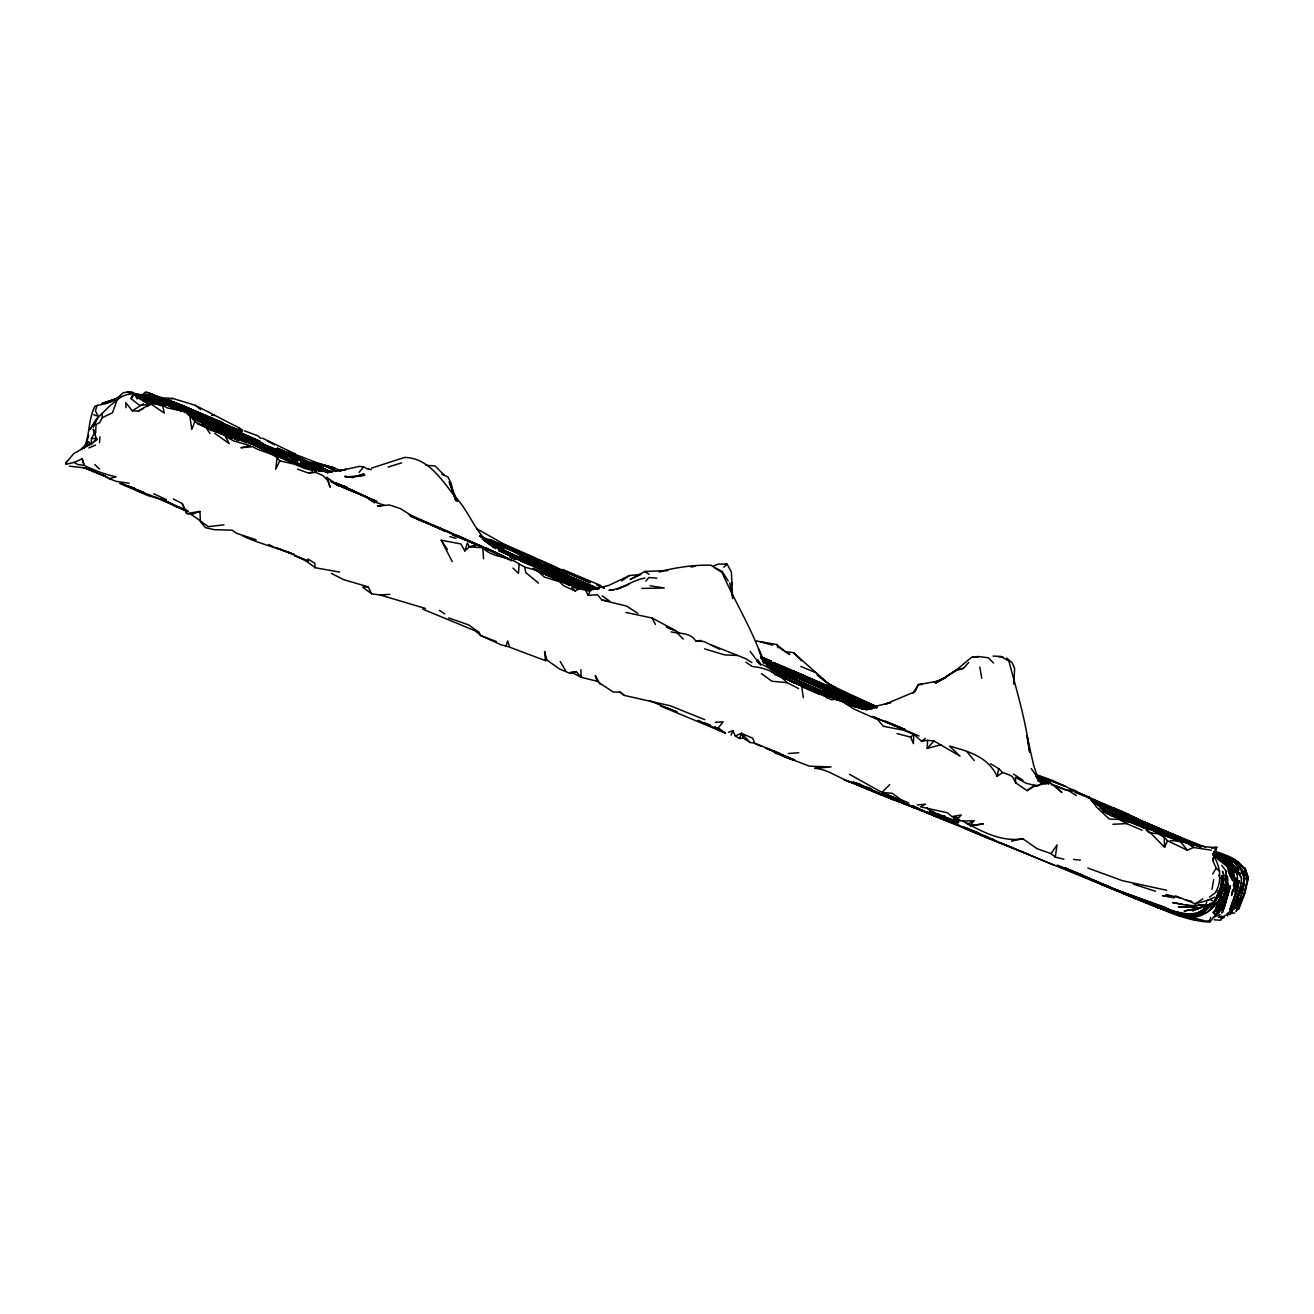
<?xml version="1.0" encoding="UTF-8"?>
<svg xmlns="http://www.w3.org/2000/svg" width="1314" height="1314" viewBox="0 0 1314 1314"><rect width="100%" height="100%" fill="white"/><g stroke="black" fill="none" stroke-linecap="round" stroke-linejoin="round"><path stroke-width="1.5" d="M1213.561 855.808C1220.542 866.747 1222.381 881.661 1215.154 892.912L1209.471 897.051M1237.542 877.44L1237.164 889.742L1230.085 911.423L1239.316 880.807L1237.164 889.742L1238.461 880.594L1237.361 888.593L1230.003 909.288L1237.361 888.593L1237.262 874.5C1233.731 863.659 1222.776 858.124 1212.789 854.429M1243.389 870.985C1246.674 883.698 1240.695 896.476 1236.129 908.056M1226.291 883.829L1226.077 889.726L1227.276 880.199L1226.553 875.962L1227.44 876.06C1228.886 888.067 1226.323 902.652 1217.306 911.243M941.021 744.742L927.175 748.405L927.585 740.324L934.04 740.997L960.008 756.125L949.546 746.138C968.287 751.197 988.358 756.88 997.063 776.41L1002.566 772.55L1008.659 774.685L1012.24 776.443L1015.771 782.914L1027.039 790.617L1035.104 785.772L1050.231 782.635L1061.942 792.473L1054.666 785.411L1051.134 784.622M452.23 561.62L441.241 540.235L460.886 543.93L464.778 550.911L469.394 546.887L482.747 547.757C492.602 558.138 507.861 555.74 519.129 563.969L518.472 573.413L512.969 568.108M1244.342 875.157L1243.586 885.899L1244.703 878.212L1242.338 871.905M1226.225 881.168L1226.258 885.176L1226.143 871.133L1221.79 865.384M99.519 442.687L99.963 436.741M95.577 431.6L96.168 424.373L99.536 422.763L102.344 417.655L101.999 413.582L110.294 405.435L121.019 396.91L126.095 394.841L133.256 393.609L136.065 395.432M1013.718 683.986L1014.654 668.563L1012.322 662.995L1006.639 658.002M1241.04 883.304L1241.533 877.44M1241.106 873.613L1241.5 869.375L1234.536 862.345L1219.835 856.219L1236.392 863.199L1231.234 860.604M1226.258 885.176L1226.98 877.966L1224.336 890.219L1226.98 877.966M277.09 457.551L275.759 469.229L279.751 460.803L277.09 457.551C269.469 452.213 260.369 451.556 252.797 446.711L240.905 447.746L250.448 445.758L233.81 440.978L225.318 436.363L229.277 443.623L214.724 433.275M1063.913 859.225L1055.208 857.089L1057.113 844.869L1051.052 853.607L1037.157 848.729L1022.67 838.677C1001.859 842.504 980.704 831.204 963.228 821.069L956.116 820.462L961.273 814.992L951.862 816.585L947.558 812.808L920.49 806.845L925.549 804.152L917.32 804.956M1224.878 887.706L1226.126 876.964L1226.603 881.3L1223.088 891.385L1225.666 884.7M93.294 429.432L95.068 434.606L94.214 433.538L91.438 438.564L91.307 444.658L96.365 438.712L93.294 429.432L95.906 432.372M1215.072 915.743C1221.429 904.016 1227.769 890.547 1226.685 877.095M1219.688 871.231L1216.206 868.324L1212.822 860.571L1213.315 857.401M1223.63 876.454L1221.051 892.37L1214.218 902.045L1206.564 909.518L1200.405 913.936L1188.989 915.989L1177.393 914.084L1115.028 890.12L865.515 787.71L897.495 801.113M1218.538 909.649L1225.978 888.806L1226.882 876.684M1166.504 907.859L1101.346 884.437L1178.724 912.836L1190.5 914.823L1197.399 913.706L1207.303 907.268L1198.352 912.458L1207.96 908.073L1214.514 901.42L1221.774 884.651C1219.031 893.438 1215.434 906.676 1204.922 908.795L1210.457 906.693M1212.001 889.233L1213.693 879.624M1227.966 884.076L1225.65 897.019L1221.79 905.56M1232.598 889.759L1231.464 895.475C1236.277 885.275 1236.425 870.788 1225.995 863.856L1233.879 872.102L1231.957 869.884L1234.93 878.54L1233.764 874.106L1234.503 880.249L1233.37 885.948M1243.504 883.566L1244.703 878.212L1240.876 892.879L1243.717 882.548L1243.652 875.682M997.063 776.41L998.722 768.674L990.657 763.763M1247.429 879.624L1243.668 895.836L1248.086 877.834L1245.048 868.275L1248.3 877.949L1244.916 893.372L1238.708 909.436M1212.822 860.571L1216.813 847.333C1201.144 847.99 1186.099 841.403 1170.446 840.533M85.952 445.167L88.613 435.361M86.56 444.904L87.512 441.389M1220.427 891.106L1216.37 899.121L1200.405 913.936L1206.531 910.027L1200.339 913.361M1221.445 887.525L1223.958 878.573L1221.051 892.37L1214.218 902.045C1221.642 894.177 1224.927 882.942 1223.153 872.315L1222.381 871.198M1224.155 907.728L1230.512 885.948L1222.628 912.507M1224.369 904.64L1230.003 885.882L1222.989 906.841M475.471 630.868L480.628 635.516L501.012 644.78L506.087 646.061L507.713 641.002L509.783 647.244L545.474 660.663L546.87 660.121L559.715 669.056L570.177 673.441L576.304 671.635L581.084 677.301L596.967 681.194L613.211 692.002L620.799 692.182L624.199 695.385L670.239 705.749L704.78 719.678M105.958 403.677L97.121 405.468L95.364 410.855L98.304 416.242L93.557 414.698M1216.025 914.396L1222.004 908.91L1227.867 890.974L1222.48 904.755M464.778 550.911L467.423 542.961L469.394 546.887L475.75 545.507L469.394 546.887M1237.295 897.577L1231.678 912.557M1223.252 909.502L1226.061 901.24L1221.708 912.984M1210.67 917.369L1209.57 920.588L1206.301 921.18L1183.503 915.283L1193.983 918.338L1187.002 917.353L1190.566 917.517M1231.53 911.867L1241.599 882.548M1228.048 914.018L1227.391 915.891L1227.013 913.706L1229.001 912.31M1241.172 886.49L1235.045 904.032L1230.216 913.181M1231.859 909.978L1231.185 911.883L1230.791 909.929M116.995 400.261L112.462 412.777L102.344 417.655M728.514 732.276L732.884 730.715L735.249 735.906L739.585 738.484L741.507 733.294L752.741 738.222L754.614 743.133L779.613 753.267M1218.866 908.089L1225.978 888.806M1215.45 916.022L1222.463 897.15L1220.46 900.714M1219.523 899.384L1224.402 886.769L1213.824 913.69L1219.523 899.384L1218.357 902.242M189.659 414.945L194.85 421.548L191.778 429.448L189.659 414.945L185.537 411.643L171.181 403.628L150.453 396.795M1234.437 908.04L1238.806 899.022L1233.205 909.682C1240.777 901.601 1244.309 889.036 1243.619 878.13M731.077 735.15L732.884 730.715M1221.774 884.651L1214.3 902.603L1207.96 908.073M1237.574 908.27L1242.765 896.082L1236.08 911.374L1239.825 905.018M1103.694 811.789L1146.465 828.838L1164.582 847.3L1167.522 840.779L1164.22 837.166L1157.913 833.766L1149.109 832.6L1146.35 830.382M149.796 404.269L139.727 405.5L131.006 398.602L133.256 393.609M637.799 613.326L626.548 606.066L601.943 600.071L597.574 594.766L588.196 595.324L590.019 591.366L579.195 588.688L535.192 570.112L579.474 588.491L560.651 580.936M1215.828 897.971L1214.103 901.7L1209.685 904.804L1192.439 910.799L1196.906 908.91M1220.115 878.097L1218.636 875.075M1216.698 897.528L1219.95 891.188M1220.098 907.58L1223.219 901.453L1220.788 907.744L1214.317 917.681M1220.575 908.335L1217.7 913.69L1220.657 908.779M1075.049 790.519L1065.49 789.928L1054.666 785.411L1069.727 791.34L1075.049 790.519L1078.498 792.851M1217.799 906.89L1222.25 898.94L1217.388 907.481M1213.298 917.402L1210.013 922.1C1179.118 920.818 1151.573 902.997 1122.829 892.912L1180.399 916.219M84.244 447.351C90.124 434.425 88.169 419.002 95.019 406.157L97.121 405.468M1215.696 908.467L1218.062 904.426L1215.532 910.306L1212.806 912.425M1216.55 891.68L1217.29 890.498M913 693.069L918.404 684.578L937.358 681.26M1212.641 873.958L1216.206 868.324M570.177 673.441L571.13 671.996L581.084 677.301L580.936 669.68M1221.889 918.7L1220.805 920.26L1214.12 919.784M973.871 820.724L970.422 825.619L963.228 821.069L973.871 820.724L967.334 824.404M84.145 448.123L88.613 441.898L90.715 444.05L97.252 439.582M1217.766 913.476L1219.835 910.618M660.499 706.045L725.427 733.031L697.948 720.433L717.214 729.336L723.078 721.797L715.21 722.372M97.45 417.967L93.228 427.083L97.039 418.608L89.795 429.727L95.873 420.02L101.802 413.565M158.189 403.989L158.945 403.053L167.223 407.915L185.537 411.643L233.531 432.684L208.959 421.876M131.006 398.602L134.701 394.101L137.149 399.013M142.602 395.235L145.213 392.081L147.546 392.229M645.864 581.1L648.82 577.536L656.754 578.111M359.05 472.367L363.65 466.946L367.904 469.114M1214.678 849.846L1216.813 847.333L1211.557 848.203M102.393 474.732L109.21 478.641L116.059 476.785C104.775 474.42 94.641 470.511 84.195 465.386L82.174 458.816L74.142 462.38L65.733 464.368L65.7 463.021L73.863 453.511L90.715 444.05L81.107 449.158L88.613 441.898M1205.529 905.757L1206.876 904.705L1198.45 905.198L1205.529 905.757L1206.663 902.11M933.926 682.36L945.62 677.663L935.519 683.149L955.442 670.781L963.376 668.35L968.697 662.502M927.175 748.405L934.04 740.997M1222.841 873.334L1223.153 872.315M1207.385 912.064L1217.75 901.371C1210.44 914.101 1192.981 921.64 1179.2 914.938C1145.742 903.605 1113.254 889.562 1080.946 875.239C1116.884 888.28 1151.393 908.335 1188.989 915.989L1177.393 914.084M849.452 774.274L881.842 792.424L889.709 784.622M1217.076 911.325L1219.31 909.107M143.275 396.844L146.215 394.019L140.072 395.514L145.936 396.401M897.051 733.573L910.602 737.105L913.723 734.23L921.475 741.244L927.585 740.324M1218.078 910.536L1221.034 907.793M1231.596 910.602L1237.098 905.494M117.127 398.126L123.286 392.705L128.986 391.95M65.7 463.021L66.817 462.052M1234.322 908.385L1237.345 905.773M723.735 567.188L727.2 564.232L731.405 572.083L732.588 598.527M1206.285 906.923L1210.49 903.342L1204.15 908.582M1214.612 915.102L1222.004 908.91M1038.931 785.263L1041.263 783.341L1050.231 782.635M921.475 741.244L925.352 738.468M1027.039 790.617L1034.644 785.164L1037.781 786.215L1026.135 783.226L1015.262 777.313L1015.771 782.914M126.045 407.718L125.602 402.445L132.303 410.789L138.397 411.134L150.535 403.743L158.945 403.053M132.303 410.789L143.489 403.776M621.588 581.002L629.422 575.532L640.953 574.448L630.129 579.507L644.862 571.459L667.676 570.637M1203.525 909.469L1206.285 907.547L1203.542 909.239M1197.399 913.706L1204.741 908.615M1217.832 911.702L1220.509 909.929L1216.945 911.9M1175.389 895.852L1195.198 903.786L1202.77 898.907M519.129 563.969L524.697 567.073L537.032 570.506L544.242 577.01L559.55 581.774L563.542 585.699L575.187 590.988L579.195 588.688M1192.57 917.862L1205.858 912.606M1222.151 917.156L1225.716 915.185M138.397 411.134L143.423 408.473M146.774 406.683L150.141 404.909M629.422 575.532L608.711 585.453L593.271 589.23M1224.418 916.811L1220.952 918.617L1224.073 917.517M1200.125 907.301L1196.742 909.042L1200.569 907.629M1207.32 900.353L1214.694 897.216M110.59 401.821L119.245 397.731M107.633 402.741L119.722 397.321M107.272 403.086L119.623 397.715L106.352 403.102M617.235 589.362L628.88 584.516M88.892 447.91L95.528 445.118M1167.522 840.779L1187.265 850.158L1193.572 847.497L1211.409 850.207M735.249 735.906L741.507 733.294L750.163 742.509L754.614 743.133M1198.401 908.27L1204.429 905.773M1219.326 917.303L1221.987 916.285L1218.324 917.123M713.732 565.891L718.643 564.018L727.2 564.232L725.098 564.347M120.773 396.943L102.065 403.447M297.506 469.131L308.757 473.188L312.617 471.759M953.685 817.637L956.214 816.733L953.685 817.637L957.972 817.899M173.349 498.975L182.153 503.492L186.752 513.528L191.384 514.464L199.958 511.442L200.401 521.707L205.657 527.719L214.297 529.673L232.315 530.183L236.241 533.205L256.197 539.791M1208.88 900.057L1195.198 903.786M371.583 468.096L404.548 457.436C428.413 457.732 441.603 479.955 454.858 496.429C470.527 512.608 476.144 536.112 495.542 548.611M388.073 467.078L401.657 462.824M102.443 403.25L118.851 398.241M357.063 476.095L364.044 473.96L352.481 477.59L344.679 476.374L353.565 477.163L345.927 477.031L364.898 475.159L357.342 476.489M1213.545 916.778L1220.065 914.856L1219.425 914.33M1011.468 841.157L1022.67 838.677M691.197 567.04L694.892 566.285M644.829 578.078C632.198 580.23 622.031 589.214 608.973 590.298L613.852 590.052M963.376 668.35L956.576 669.614L945.702 677.203L955.442 670.781L971.539 657.263L978.273 656.524L988.309 657.772L993.565 662.979M1189.646 915.283L1186.082 915.907L1171.086 911.308L1174.601 911.325M1193.211 914.643L1196.775 914.002M1231.875 913.378L1234.815 912.885M199.958 511.442L186.752 513.528L182.153 503.492M1192.471 914.281L1178.724 912.836L1183.306 914.232L1200.076 913.099L1194.475 913.476M671.093 631.919C679.798 633.874 690.556 632.28 695.862 641.183L701.101 640.444M139.251 396.056L147.825 394.873L233.514 434.77L207.596 423.124M308.757 473.188L315.754 472.367L322.883 475.586L328.073 480.793L330.159 487.198L326.808 477.393L338.749 485.819M223.955 524.812L208.318 526.635L191.384 514.464M662.601 571.327L659.07 571.721C675.971 567.549 693.464 564.757 710.907 565.184L722.076 572.51C735.38 602.978 753.513 631.246 763.664 663.11L758.621 649.017L764.354 661.435L771.351 668.547L840.27 700.937M169.292 398.881L173.07 398.503L195.326 405.336L240.347 428.528M1182.321 904.163L1172.712 902.619L1189.219 905.773L1206.876 904.705M1228.968 914.445L1230.561 914.281M137.658 395.744L141.452 395.366M1210.982 900.451L1212.477 900.336M739.585 738.484L743.412 738.205L750.163 742.509M788.351 753.513L798.813 752.741M572.855 671.881L576.304 671.635M371.648 593.78L368.216 586.849L362.648 587.194L371.648 593.78L380.14 594.979L389.732 594.339M1177.13 911.505L1183.306 914.232L1188.891 913.854M1112.892 824.289L1126.591 823.599L1142.03 830.202M978.207 657.016L972.951 657.016M960.37 820.264L955.426 820.084L953.192 817.866L955.574 819.065M922.395 684.446L918.404 684.578L914.971 691.69L885.094 704.222L890.711 702.563L864.218 709.133L849.14 705.125L867.207 709.757L864.218 709.133L877.128 707.228L867.224 708.755L855.184 706.817M211.587 415.438L214.74 415.372M153.13 398.717L165.301 400.376L183.549 406.65L156.711 398.651M641.823 588.426L664.211 588.015L650.102 585.732M91.438 438.564L97.022 438.498M147.825 394.873L135.276 394.381M998.804 656.901L1002.878 656.852M557.924 569.438L561.521 569.553M695.862 641.183L703.828 641.462L719.53 649.198M134.389 394.184C164.266 395.629 189.922 414.025 217.073 424.8L181.463 408.342L197.182 415.782L152.03 397.124M993.006 656.08L1000.677 656.392L1008.889 661.073C1016.773 690.983 1026.037 721.222 1029.65 752.199L1026.891 736.07M737.187 655.44L724.77 654.914L704.534 648.886M859.816 783.637C843.555 783.029 831.039 769.298 814.664 768.329L831.039 766.933L809.49 766.193L774.702 752.84M173.07 398.503L162.246 397.846L151.915 394.397M134.357 394.249L143.637 395.678M425.457 465.238L435.065 465.977L444.378 475.225M959.154 819.887L955.426 820.084L953.701 818.129M157.779 399.275L163.724 399.768L182.909 406.108L163.609 399.226L157.549 399.423L167.19 401.066L216.301 422.484L167.19 401.066L156.514 399.21L183.204 407.603L171.477 402.971L156.514 399.21M898.579 799.503L881.842 792.424L892.206 793.295L900.928 799.553L908.91 803.133M798.6 688.552L786.987 682.623L771.959 681.26L761.447 673.589M156.695 399.653L160.587 400.047M1073.538 859.438L1080.322 860.128M148.925 394.414L154.083 394.972L149.402 393.034M1168.622 896.378L1162.676 895.737L1174.256 897.905M69.412 466.174L85.525 468.014L94.92 471.693M755.895 640.871L776.656 644.533L785.394 651.711L793.492 652.647L829.364 684.512L836.18 688.06L825.11 681.457L817.275 674.821L829.364 684.512L875.83 706.439L853.574 696.42M1223.942 875.354L1225.141 875.502M855.151 706.718L870.87 708.558L867.224 708.755L844.984 703.351M363.65 466.946L359.1 466.404L339.127 470.921L346.19 469.328C330.028 472.859 312.716 471.398 297.703 464.351M169.588 402.692L157.401 399.407L165.301 400.376M595.176 589.28L579.737 587.227L558.631 578.39M601.943 600.071L609.647 601.089L602.157 595.915M129.183 483.224L116.19 481.384L109.21 478.641M153.18 397.14C171.658 399.522 188.296 408.72 205.378 415.569M162.279 401.164L156.465 399.341L159.47 399.85M368.216 586.849L343.611 579.638L331.473 573.43M939.28 814.401L938.393 814.253L940.561 815.025M1186.181 904.788L1193.868 906.019M153.492 400.54L158.912 401.46L152.605 399.801M144.54 395.777L138.627 394.758L143.998 395.974M148.975 397.222L158.386 398.848L176.01 405.583L147.759 395.695L165.975 402.051L152.178 396.812L181.628 409.295M134.833 394.414L145.821 396.319L136.787 394.43M133.059 393.329L126.982 392.245L131.367 391.802L149.73 400.885M166.467 400.737L197.281 412.136M145.969 396.319L139.251 395.005L142.881 395.99M156.465 399.341L171.871 402.626L263.671 443.935L241.76 433.801M143.456 395.728L139.793 394.676L158.304 401.246L146.183 396.401M1166.553 890.235L1122.402 880.692L1087.861 868.045M1167.998 909.058L1137.316 898.891M1185.901 899.959L1191.814 901.338M242.449 535.767C266.085 547.232 294.73 550.32 315.032 567.697L339.587 572.083M1169.674 910.372L1156.928 907.35L1123.618 893.668M1185.951 916.745L1191.88 918.174M1165.961 894.44L1180.711 898.086M244.355 430.811L257.79 435.805L260.813 438.433M625.94 612.439L652.171 618.056L675.823 630.687M152.572 398.388L163.199 401.099L204.179 420.102M279.751 460.803L293.958 464.088L305.817 468.802M313.898 462.594L334.446 467.948L340.95 470.921M157.269 401L137.724 395.202L155.068 400.409M162.246 499.451L148.301 495.756L119.738 483.388M320.222 464.088L334.446 467.948L318.744 463.431L288.242 451.688M759.87 641.708L772.665 645.19M1164.861 909.616L1169.591 910.898M142.93 394.479L154.756 397.781L183.681 409.048L156.941 399.801M542.436 571.426L569.865 583.055L546.378 573.298L563.312 579.983L548.267 574.037M942.614 815.403L944.98 816.076M1169.394 910.832L1156.928 907.35L1174.059 913.033L1135.247 898.037M425.539 608.481L380.14 594.979M1183.98 916.269L1197.005 920.03L1185.064 916.794M134.734 393.954L149.55 398.306M591.234 590.544L576.025 586.077L507.138 554.409M147.759 395.695L158.386 398.848L151.274 396.664M159.323 401.099L168.619 403.858L152.342 397.83L183.648 409.771L156.021 399.16L168.685 404.334M156.267 399.719L173.12 405.665M449.864 536.572L456.073 538.428M137.986 396.302L163.609 406.026M147.02 392.623L152.44 394.282M368.528 468.868L371.271 469.722M843.276 697.126C818.54 683.723 791.866 675.182 766.259 664.03M157.45 399.686L163.035 401.427M170.475 403.743L181.644 407.225L167.19 401.066M170.015 403.595L179.706 406.617M211.718 422.451L209.238 421.663L210.339 422.172M422.648 609.121L479.084 632.412L480.628 635.516L496.314 641.528M506.087 646.061L509.783 647.244M844.179 780.155L870.295 788.548L864.546 786.708L878.475 793.147L862.312 785.394M1133.407 884.141L1155.433 891.237M144.556 399.522L154.855 402.872M870.624 708.64L796.793 675.544L782.438 670.846L807.995 680.948L764.863 663.077M1175.274 913.427L1167.85 910.996L1181.5 915.661M1180.859 915.25L1195.707 920.112M160.637 398.241L170.377 401.443M291.971 553.72L294.024 554.393L275.497 547.527L291.971 553.72L288.209 552.192M264.015 449.487C240.791 436.363 214.839 429.908 191.795 416.472L205.838 422.467L189.085 415.24M1171.086 911.308L1180.186 914.363M215.069 428.955L213.164 428.052L292.529 460.557L207.776 425.605M453.034 535.012L457.765 536.621M575.844 584.796L585.075 587.966M154.592 395.613L181.004 405.008L167.436 399.686M132.862 487.79L126.735 485.654L135.375 488.726M448.698 617.941L468.819 624.955L479.084 632.412M1176.49 913.657L1182.107 915.612M151.422 397.961L182.975 410.658M333.263 482.435L346.962 487.248L334.889 482.681L374.063 500.355M523.251 561.242L498.762 550.697M547.839 574.53L559.813 578.751L550.747 575.253M293.843 458.011L260.435 445.265L282.888 455.055M1036.401 774.685L1052.678 780.467L1095.942 800.85M152.178 396.812C185.028 407.537 214.478 426.278 246.901 438.137L258.907 443.984L246.901 438.137M855.135 783.719L915.628 808.34L881.727 794.855L896.789 800.226M1000.332 843.374L969.896 830.12L1054.337 865.269M1036.713 777.757L1042.347 779.793M1119.906 815.813L1125.704 817.883L1114.256 813.218M134.652 488.479L129.199 486.525L134.931 488.627M161.359 399.883L183.96 408.063L194.538 413.204M1036.746 777.773L1046.289 781.255M1215.236 851.226C1225.387 855.2 1238.067 858.124 1243.586 868.505M133.995 393.559L153.952 400.901M216.367 429.432L232.02 435.18L218.962 430.384M959.006 825.192L939.855 818.179L958.612 825.192M143.423 395.908L160.554 402.922M275.382 454.677L286.781 458.865L240.511 437.891L215.365 428.019L208.778 424.668L230.64 434.359L215.365 428.019L195.622 417.589M855.069 783.85L953.225 822.991L892.797 799.158M822.794 695.32L828.461 697.422M1038.109 779.613L1048.671 783.522L1037.6 778.89M144.409 492.684L120.937 483.338L149.796 495.247M929.129 811.313L958.678 822.285L932.119 812.003L926.781 807.896L938.163 814.664M881.727 794.855L909.945 805.285M180.379 404.613L172.906 401.838L222.772 422.697L180.379 404.613L191.056 409.196M844.738 702.579L856.974 707.129M1102.577 809.621L1135.378 823.894L1101.805 808.767L1147.763 829.2M1160.131 907.284L1172.187 911.752M212.08 430.401L223.052 434.54M508.682 548.234L489.416 539.463L527.932 555.083L590.282 582.759L546.755 564.084M563 569.537L601.073 585.666M771.679 668.99L782.093 672.916L769.758 667.282M1074.688 791.159L1089.158 797.204L1106.24 812.495M1037.961 780.023L1048.572 784.015M1096.254 804.332L1114.683 811.247L1093.297 802.723M1165.896 834.094L1143.361 825.455L1183.717 841.683L1119.627 815.321L1142.507 825.57M1218.981 855.2L1232.943 860.473L1240.186 866.895L1243.8 876.602L1241.5 869.375M183.681 409.048L168.389 403.02M317.167 463.973L322.801 466.109M335.136 484.028L377.167 501.587M796.793 675.544L783.587 670.534L872.25 709.034M830.136 694.515L863.594 708.821M1177.722 837.527L1139.287 820.396L1197.547 845.822L1136.298 819.788L1201.456 846.577L1177.558 837.527L1126.427 814.729L1186.969 841.403M1106.684 813.432L1113.796 816.158M160.998 405.73L144.179 399.275L155.085 404.121M452.558 535.012L464.647 539.66M1074.934 792.441L1080.666 794.642M1147.878 824.19L1139.271 819.821L1154.94 827.574L1149.602 825.061L1205.579 847.218M479.922 535.898L525.928 555.526L541.598 564.314L573.397 578.324L525.928 555.526L541.598 564.314L529.181 557.169M1149.602 825.061L1161.034 829.479M560.947 577.322L561.505 577.602M1102.2 811.034L1118.74 817.439M153.705 399.144L175.205 408.178M215.365 428.019L229.392 433.505M823.122 692.577L828.674 694.745M144.425 492.914L133.207 488.529L142.618 492.865M148.17 494.393L157.516 498.039M845.378 780.138L881.891 795.348M960.288 825.915L978.914 833.191M160.735 403.267L142.503 395.908L165.663 404.893L149.385 397.879M327.629 472.12L277.895 449.93L246.424 437.546L261.979 444.329M510.44 549.022L519.966 552.783M588.426 589.066L566.285 579.26L589.148 589.313M865.68 708.624L830.202 693.611L865.105 709.117L854.675 704.78L863.971 708.558M1103.875 811.756L1114.715 816.01L1105.32 812.134M790.075 758.835L782.898 756.01L792.703 759.87M1012.88 847.859L1001.482 843.374L1028.632 854.461M836.887 691.082L761.069 657.936M853.837 702.76L869.112 708.804M865.138 709.182L849.534 702.284L865.745 708.739M1107.801 808.849L1119.922 813.645M299.001 457.945L277.369 448.238L321.848 467.735L311.024 462.282M872.003 707.835L822.252 685.892L854.691 700.888M792.983 678.123L779.859 672.883L863.544 709.117M1156.878 831.45L1179.266 840.385L1144.264 826.358M145.164 396.91L153.771 400.343M230.591 436.248L247.081 442.851L208.959 426.278L238.967 440.486L201.83 423.929L238.967 440.486M833.864 697.176L798.173 682.032M1114.601 813.465L1125.704 817.883L1114.88 813.366M667.266 708.082L677.137 712.024L649.428 700.674M898.661 800.899L907.58 804.464M911.144 805.876L923.627 810.869M527.604 555.773L538.313 560.076M761.989 657.394L771.482 661.205L762.136 657.263M459.473 537.311L488.512 549.695M873.317 707.638L767.195 661.895L791.488 673.064L762.366 659.102M806.977 685.662L834.045 696.535M184.896 509.881L173.974 505.496L187.968 511.228L174.844 505.545M853.213 782.159L862.707 785.953M866.501 787.48L872.2 789.747M143.768 398.027L151.307 401.066M316.625 471.315L307.854 467.768L312.88 470.1M217.664 431.895L208.992 428.019L232.348 438.318M506.005 557.793L424.143 521.773L439.763 528.918M837.478 691.493L870.147 705.125L783.193 668.054L808.603 678.484M1215.696 852.293L1227.44 857.056L1238.921 863.643L1223.318 855.365M933.137 814.713L927.356 812.381L932.792 814.631M940.413 817.637L946.014 819.887M963.589 826.966L971.654 830.218M973.099 830.793L978.799 833.092M175.945 407.291L248.806 438.86M267.481 446.563L276.663 450.291M507.812 553.342L593.337 589.592M580.082 585.748L588.573 589.181M547.971 573.758L579.375 587.44M1215.236 852.113L1227.44 857.056M1194.114 845.543L1172.104 836.657L1193.9 845.526M853.64 782.142L863.134 786.002M866.747 787.464L872.447 789.78M212.195 429.875L225.17 435.164L197.314 423.781M598.593 588.886L562.786 573.413L598.905 588.803M1144.395 827.064L1169.608 837.527M82.815 467.341L108.553 477.803M1113.533 888.724L1126.18 893.881L1115.143 889.282M187.179 511.507L155.939 497.448M705.257 723.012L710.628 725.197M772.55 751.132L794.756 760.165L773.667 751.247M518.636 558.072L561.932 576.501L502.309 550.369L521.444 558.762L494.935 545.836L521.444 558.762M336.499 484.209L363.124 495.427L331.358 481.745M481.532 546.181L409.097 514.513M509.963 557.103L515.597 559.419M568.666 583.4L579.934 587.999M1162.841 830.234L1181.023 837.79L1127.264 814.499L1136.61 818.31M817.653 691.098L830.152 696.88M902.784 729.155L872.578 716.458L919.077 736.021M165.761 403.184L257.741 445.035L203.407 420.069M204.36 425.194L236.241 439.287L217.04 430.384M291.922 461.887L275.48 455.12L311.664 469.903L285.549 459.933L239.197 438.104M304.142 467.341L271.949 453.659M520.213 556.298L546.279 567.911M510.275 557.218L515.679 559.436M873.432 707.918L849.879 698.802L831.121 689.784M847.727 697.734L871.264 707.408M851.915 702.005L786.215 672.998L869.769 708.788M867.01 708.147L822.778 689.686M787.94 676.825L835.638 697.061M1097.272 803.905L1159.572 831.351L1139.78 822.252M912.672 805.761L918.355 808.094M1102.052 883.895L1109.542 886.966M940.134 817.653L945.62 819.903M952.962 822.909L958.464 825.176M187.968 511.228L161.211 498.909L167.978 502.178M275.069 454.447L280.703 456.779M288.209 459.884L293.86 462.2M307 467.636L315.902 471.332M768.263 666.461L791.176 676.02M711.202 644.911L745.843 658.741L751.92 662.634M798.041 681.982L805.203 684.923M823.418 695.106L828.756 697.307M1175.981 840.073L1119.216 816.01L1129.777 820.922M1065.211 868.143L1072.717 871.231M923.036 810.935L911.817 806.09L920.49 809.638M755.911 744.118L761.463 746.418M765.159 747.945L794.756 760.165M276.975 450.357L264.672 445.265L270.191 447.647M595.39 588.557L555.214 571.918L579.063 582.578M867.339 702.579L876.783 706.489M1129.465 814.631L1082.72 794.806M784.392 678.073L802.657 685.645L775.457 673.901M774.488 674.361L785.46 678.895M789.123 680.406L794.609 682.689L771.63 672.078M814.384 691.312L828.74 697.274M202.668 424.849L224.119 433.784L215.036 429.629M531.809 564.215L503.081 552.044M571.557 581.921L585.551 587.736L563.624 578.324M863.298 704.14L872.282 707.868M474.288 543.158L498.269 553.687M1200.914 847.202L1162.266 831.433L1189.137 842.98M1200.29 846.873L1164.45 831.976L1197.547 845.822M867.798 708.903L828.395 692.149M825.75 695.549L783.045 677.121M1109.164 814.762L1123.782 820.856M1057.277 865.039L1091.096 879.165M881.842 792.424L904.689 801.934M966.332 828.149L971.736 830.399M977.123 832.649L980.737 834.16M963.507 827.919L989.343 838.841M441.734 474.272L447.893 476.851L451.244 483.486L453.757 495.132M1035.875 776.278L1049.229 782.191M856.81 702.776L870.985 708.706M553.342 576.78L558.877 579.096M1099.637 805.564L1111.545 810.541L1098.882 805.252M865.729 707.77L845.986 699.491L867.634 708.87M567.319 583.827L575.056 587.079L557.875 579.54M781.255 675.314L786.856 677.663L762.744 664.785M798.271 684.578L803.642 686.828L796.399 683.494M807.223 688.322L812.594 690.573M1111.726 887.985L1094.562 880.807L1102.725 884.404M800.834 666.428L815.633 672.637M569.898 574.07L549.351 565.447L560.635 570.243M228.439 436.724L216.169 431.288L221.655 433.604M1036.68 776.673L1049.574 782.093M1037.846 780.5L1041.575 782.076M845.707 701.298L830.481 694.892L862.625 709.067M1119.742 815.994L1130.286 820.429L1094.595 802M911.752 806.04L929.819 813.645M933.433 815.156L938.837 817.439M722.109 730.37L714.75 727.2L720.088 729.418M85.525 468.014L105.991 476.637M479.429 536.178L484.636 538.379M149.714 397.616L158.304 401.246M334.889 482.681L358.607 493.243L330.307 481.023M194.85 421.548L211.702 430.663M792.014 681.588L794.609 682.689M892.206 724.08L905.56 729.73L885.34 721.041M825.931 697.356L831.499 699.721L838.414 698.933L853.624 708.87L877.604 719.579L883.386 726.281L903.572 730.223L913.723 734.23L913.427 743.642L910.602 737.105M966.546 828.263L972.163 830.645M975.908 832.222L981.525 834.587M985.27 836.18L994.632 840.122L991.167 838.628M337.238 471.299L318.744 463.431L335.694 470.757M328.106 472.728L282.937 453.1M291.938 458.635L297.342 460.918M300.955 462.446L320.78 470.855M306.835 464.959L321.684 471.266L301.415 462.347M821.644 684.66L860.424 701.2M764.502 662.141L805.991 679.765L762.531 660.942M1154.645 829.101L1121.729 814.434M1139.156 822.63L1119.791 814.401L1160.295 831.992L1139.156 822.63L1144.018 824.847M793.015 676.809L796.695 678.369M1038.487 780.664L1045.977 783.85M410.609 516.221L440.798 528.967L425.49 522.019M1142.211 827.032L1146.465 828.838M468.244 541.122L481.252 546.64M1128.283 822.186L1106.881 813.12L1126.328 821.677M792.473 681.785L802.969 686.253M1104.138 884.634L1109.64 886.966M308.412 561.16L294.681 555.74L308.379 561.012M159.24 498.778L173.054 504.642M229.309 428.019L260.09 441.307L215.102 421.383L229.014 427.921L181.463 408.211L243.878 436.248L195.507 414.189M150.617 398.093L177.587 409.853M1166.372 831.499L1144.625 822.219L1181.023 837.79M487.757 542.058L503.525 548.776M571.376 577.946L541.45 565.201L597.279 589.493M802.69 677.268L845.165 696.075L818.852 684.151L829.003 688.503M797.335 681.867L848.171 703.926M796.3 683.411L803.035 686.269M1085.331 876.569L1064.833 867.815L1085.479 876.652M1089.06 878.163L1094.661 880.544M765.569 747.945L789.747 758.227M183.976 406.552L242.17 431.649L179.098 404.318M273.838 449.207L279.307 451.54M1214.103 855.365C1225.321 859.389 1237.016 866.238 1241.319 877.966L1234.158 866.386L1227.982 861.212L1213.249 853.936L1230.2 863.413L1233.846 867.601M501.817 551.371L556.364 574.793L533.566 564.971M1121.959 817.916L1139.796 825.537M770.365 668.695L779.629 672.669L771.137 669.007M862.953 709.166L850.24 703.466M830.859 696.896L812.216 688.881L836.246 699.689M558.68 580.755L569.833 585.535M573.561 587.128L579.129 589.526M1076.429 872.808L1081.98 875.173M1085.676 876.75L1091.228 879.132M982.461 834.899L987.685 837.133M714.652 727.151L719.875 729.385M496.692 543.799L502.244 546.181M505.726 547.675L511.507 550.172M512.805 550.73L522.791 555.034M587.21 589.001L554.689 574.349L581.675 586.668L563.92 578.538L568.863 581.527M854.675 704.78L863.577 708.607M436.215 526.52L450.653 532.745M499.944 554.738L466.946 540.317L473.139 542.813L467.965 540.432M1214.005 852.08C1222.907 856.974 1235.636 858.42 1240.35 868.636M860.571 699.869L826.785 685.284L870.295 704.633L853.427 696.995M290.608 454.036L303.074 459.44L277.369 448.238M482.107 538.937L512.591 551.239L527.013 559.107M822.416 687.616L870.328 708.525M1099.933 808.061L1129.58 820.889M316.263 471.184L283.988 457.108L295.059 462.068M778.988 672.949L786.15 676.053M819.706 694.515L801.721 686.729L803.314 697.701M926.764 812.545L937.982 817.374L927.241 812.495M1157.93 831.696L1178.33 840.566L1137.727 822.876M307.903 464.072L327.58 472.613M139.185 396.779L150.371 401.641M410.083 515.86L424.373 522.069L411.463 516.287M560.372 572.477L522.496 555.97L588.294 584.861M327.81 472.679L284.005 453.264L326.759 472.383M580.032 584.746L583.728 586.356M545.639 572.773L556.791 577.651M216.169 431.288L225.137 435.213M1092.837 801.803L1130.303 816.684L1091.228 800.44L1110.116 809.26L1095.005 801.639M286.666 455.876L297.736 460.721M331.933 482.337L353.417 491.732M806.78 681.457L838.89 695.582M828.773 694.17L795.397 679.239L812.545 687.731M292.266 458.356L297.867 460.803M300.692 462.512L322.078 471.48M286.895 456.714L221.738 428.233L284.612 455.498L248.1 439.681L280.523 454.102M510.292 555.806L523.301 561.538M804.726 686.992L810.295 689.456M814.007 691.082L825.143 695.993L811.444 689.735M473.04 542.945L488.069 549.564M1074.589 872.02L1097.091 881.924M604.128 588.081L596.901 584.894L604.259 588.212M476.555 528.639L503.229 543.717L557.793 567.944M847.415 700.263L828.756 692.002L848.614 701.397M300.791 458.734L330.783 472.071M580.903 583.383L587.654 586.373M858.666 706.948L863.741 709.182M554.722 572.756L558.089 574.251M804.25 684.676L830.12 696.108M311.993 467.538L319.269 470.757M820.363 693.349L826.407 696.026M148.679 397.452L163.511 403.989M187.311 414.14L205.756 422.303M151.504 402.462L139.218 397.042L142.832 398.799M1138.121 818.951L1112.777 807.716L1137.546 818.951M1133.276 822.482L1138.515 824.798M865.203 705.125L784.491 669.746L760.97 657.279M1106.914 813.235L1115.405 817.012L1102.035 809.408M769.774 668.547L813.678 688.372L788.991 677.334M314.785 468.704L320.025 471.036L303.238 462.2M529 564.577L506.481 553.851L483.995 540.399L493.801 547.495M177.686 506.563L182.416 508.666M1214.152 855.233L1223.005 859.175L1213.249 853.936M762.005 658.38L774.57 663.981L760.872 657.805L789.008 670.386M768.017 666.362L771.712 668.005M564.675 577.979L572.625 581.527M575.401 585.403L578.653 586.865L557.382 577.585L578.932 587.259L570.473 583.317M666.329 626.909L670.567 628.798M1212.658 853.624L1227.572 860.309L1238.527 869.342L1227.572 860.309L1213.512 853.969M1212.806 854.987L1225.371 860.621L1233.567 867.207L1221.149 858.026L1225.371 860.621L1234.832 872.545L1225.371 860.621L1213.84 855.447L1230.15 866.468L1217.717 857.714M762.054 658.38L774.57 663.981M239 428.413L242.564 430.007M319.45 471.135L305.751 463.793L319.516 470.921M298.754 463.711L309.825 468.671M300.479 465.961L309.398 469.952M190.711 416.949L220.883 431.14M924.005 811.083L938.097 817.39M1101.805 808.767L1145.479 828.493M193.963 418.394L201.929 421.975M717.214 729.336L725.427 733.031M839.942 700.674L804.332 684.561M809.523 687.255L816.996 690.638L809.523 687.255L814.352 689.439M816.093 689.916L838.053 699.82M554.689 574.349L569.964 581.199M807.075 688.322L812.43 690.721M815.994 692.33L821.332 694.745M498.877 550.665L529.213 564.544M533.139 568.765L561.062 581.363M1035.711 775.983L1048.457 781.781L1035.629 776.081M488.085 539.89L493.259 542.222M817.571 690.901L837.675 700.034M295.322 454.003L262.143 438.022M774.357 673.77L785.411 678.796M789.106 680.471L794.625 682.984M669.171 628.026L674.427 630.408M666.428 626.959L670.945 629.012M533.254 568.354L560.947 580.936M842.471 696.305L855.036 702.037M826.292 694.006L852.31 705.881M562.277 578.16L574.53 583.761L564.215 578.899M1193.358 917.648L1197.465 919.521L1190.895 916.203M820.675 692.363L837.396 700.017M543.98 573.824L557.333 579.95M183.418 410.083L214.855 424.488L199.728 417.228M342.938 486.098L359.609 493.736M837.412 698.802L842.717 701.265M846.249 702.891L851.571 705.339M295.88 457.617L276.745 448.83L318.711 467.406L277.895 449.93M208.926 418.657L229.014 427.921M456.746 535.324L467.094 540.087L459.227 536.408M268.614 544.522L273.657 546.838M1215.269 855.332L1229.855 862.165L1215.614 855.398L1227.982 861.212L1238.938 870.377L1234.158 866.386L1239.923 874.582L1237.492 871.79M568.108 582.973L579.113 588.048M1213.988 851.538L1231.809 859.865L1230.38 859.011L1224.714 856.235L1240.909 866.731L1230.38 859.011L1238.511 865.285M766.111 663.8L779.974 670.354L769.823 665.311L762.876 659.677M504.362 546.213L508.929 548.316M875.962 791.718L875.617 791.521M153.722 493.752L166.352 499.632M1215.713 852.359L1231.809 859.865M1082.588 795.184L1127.084 814.598L1096.632 802.378L1105.977 806.106L1097.732 801.671M545.211 568.913L563.082 577.257M138.89 396.812L142.405 398.454M766.735 665.13L810.968 682.82L858.453 705.864M775.408 673.934L794.724 683.001L773.815 672.883M508.124 558.384L485.917 547.987L503.853 556.413M185.685 411.676L197.379 417.162M529.706 558.22L536.687 561.521M331.999 472.399L315.705 464.729L331.506 472.432M320.435 471.299L313.29 467.948L319.729 471.118M242.466 439.599L263.917 449.7M1213.479 852.885L1228.311 859.947L1214.3 853.246M566.285 579.26L569.422 580.739L531.579 563.542L513.692 557.3L516.287 558.302L479.856 536.112M310.761 469.18L301.53 464.811L309.578 468.687M816.569 691.312L827.311 696.404M563.361 570.44L567.057 572.198M564.659 579.392L569.734 581.806M256.509 446.119L247.837 441.964L313.077 469.821M192.715 418.525L238.507 440.584M138.791 396.713L142.372 398.421M495.164 552.931L511.557 560.799M236.06 434.934L238.557 436.133M165.778 403.841L181.89 411.594M1214.399 851.636L1218.801 853.755M1213.939 853.082L1220.443 856.219M767.524 666.395L791.931 678.402M1132.159 817.193L1137.053 819.575M671.224 628.782L666.888 626.647L679.486 632.888M311.369 462.462L331.292 472.284M161.211 498.909L172.972 504.74M441.537 529.788L444.871 531.431M715.095 567.944L722.142 571.442L728.219 580.952M511.245 556.725L516.271 559.238M1232.943 860.473L1230.512 859.241L1241.796 869.277M313.126 470.182L306.474 466.733L312.617 469.936M142.224 400.639L147.677 403.529M1097.387 803.429L1110.511 810.442M1183.306 914.232L1186.23 915.809M267.547 441.143L274.412 444.904M1126.591 823.599L1119.068 819.443L1109.279 819.049L1096.385 806.927L1089.158 797.204M485.293 540.087L499.484 548.004M768.46 666.067L780.631 673.211M138.43 397.452L149.665 403.891M74.142 462.38L77.789 464.548L84.195 465.386L82.174 458.816M1134.721 823.648L1137.628 825.422M768.049 666.297L771.482 668.399M1037.978 780.615L1041.279 782.635M307.821 558.976L314.834 563.279L315.032 567.697M374.523 502.884L365.144 496.38L373.685 501.636L384.131 505.184L377.447 506.071L389.502 504.97L400.392 508.617L415.569 518.127M1079.993 793.771L1082.966 795.627M439.319 610.402L444.805 613.852M785.394 651.711L789.763 654.487L779.711 647.917M1237.213 862.674L1229.592 857.796L1245.048 868.373L1247.035 877.752M1069.727 791.34L1076.265 795.545M1013.488 774.061L1022.982 780.286M1225.798 862.033L1233.255 867.059L1231.333 865.105L1237.262 874.5M745.941 662.24L752.298 666.494C764.994 667.693 778.315 673.014 786.987 682.623M1186.197 842.422L1193.572 847.497M619.452 692.084L624.199 695.385M644.862 571.459L649.067 574.382M137.001 396.976L140.91 399.719M150.535 403.743L164.266 413.007L162.706 405.96M1217.043 858.535L1227.046 866.402L1231.087 877.933L1228.147 871.215M769.823 665.311L771.515 666.625L762.038 659.02M195.326 405.336L200.566 409.557M538.625 583.153L525.781 572.592L524.697 567.073M1051.052 853.607L1055.208 857.089M817.275 674.821L820.544 677.613M1219.195 858.141L1229.953 868.653L1233.107 876.881L1231.021 873.465M756.618 661.041L759.065 663.225L757.57 659.809L761.299 664.835M94.789 464.515L99.486 469.016M677.285 633.069L683.264 639.113M1234.536 862.345L1241.746 869.654M998.722 768.674L1002.566 772.55M793.492 652.647L801.458 660.712M1027.072 735.873L1033.51 764.682L1037.83 777.822L1043.119 783.275M571.918 587.555L575.187 590.988M544.423 562.031L546.854 564.806M974.265 760.56L966.792 751.509M1181.138 842.438L1187.265 850.158M750.179 651.448L760.527 664.999M1037.83 777.822L1041.181 782.536L1031.26 768.608M206.61 428.495L210.043 433.456M441.241 540.235L447.401 549.515M560.207 661.468L565.759 670.896M457.42 501.275L449.602 482.961M600.087 684.2L595.242 675.495L596.967 681.194M585.814 590.709L588.196 595.324M652.171 618.056L655.407 624.446M1244.736 871.149L1248.086 877.834L1244.834 868.669L1247.117 879.214L1245.475 872.611M449.059 481.811L455.909 500.765L452.919 491.764M776.656 644.533L778.019 647.769M741.507 733.294L743.412 738.205M452.328 489.958L456.533 500.798M326.808 477.393L328.073 480.793M1245.064 868.948L1248.103 879.165L1246.148 872.135M546.87 660.121L544.587 651.383L545.474 660.663M729.697 582.792L732.769 597.591M731.619 582.414L732.062 584.648M979.85 667.069L981.772 678.336M1225.946 875.699L1226.603 881.3M482.747 547.757L483.585 558.779M1164.22 837.166L1164.582 847.3M1226.143 871.133L1226.176 875.14M1236.49 878.655L1235.226 892.058L1236.49 878.655M1221.921 875.567L1221.034 888.937L1221.921 875.567M1243.717 882.548L1237.722 898.053L1243.717 882.548M1197.826 915.989L1187.872 917.451L1197.826 915.989M1198.237 908.335L1184.374 910.947L1198.237 908.335M983.135 823.944L970.422 825.619L983.135 823.944M1197.547 907.448L1178.494 906.824L1197.547 907.448M957.807 824.108L920.753 809.966L957.807 824.108M1064.981 786.199L1039.932 776.508L1064.981 786.199M199.942 417.573L200.878 417.967L199.942 417.573M849.55 695.385L773.125 662.355L861.097 700.346L849.55 695.385M352.727 490.845L335.366 483.831L376.034 501.258L352.727 490.845M1185.474 840.221L1143.936 822.679L1185.474 840.221M872.644 790.782L854.856 783.587L894.965 800.456L867.881 788.581L872.644 790.782M591.793 589.493L586.208 587.128L591.629 589.51M584.5 585.518L502.178 550.024L584.5 585.518M871.149 705.257L863.758 702.037L876.783 707.786L871.149 705.257M583.827 584.336L525.354 558.187L583.827 584.336M819.23 682.902L794.362 671.355L819.23 682.902M558.893 576.518L548.25 571.754L558.762 576.55M592.614 589.378L589.001 587.736L592.614 589.46M191.795 412.317L179.657 406.847L215.792 423.272L191.795 412.317M1229.723 857.714L1226.192 855.841L1238.396 862.592L1229.723 857.714M1230.939 872.282L1229.953 868.653L1232.631 880.791L1230.939 872.282"/></g></svg>
